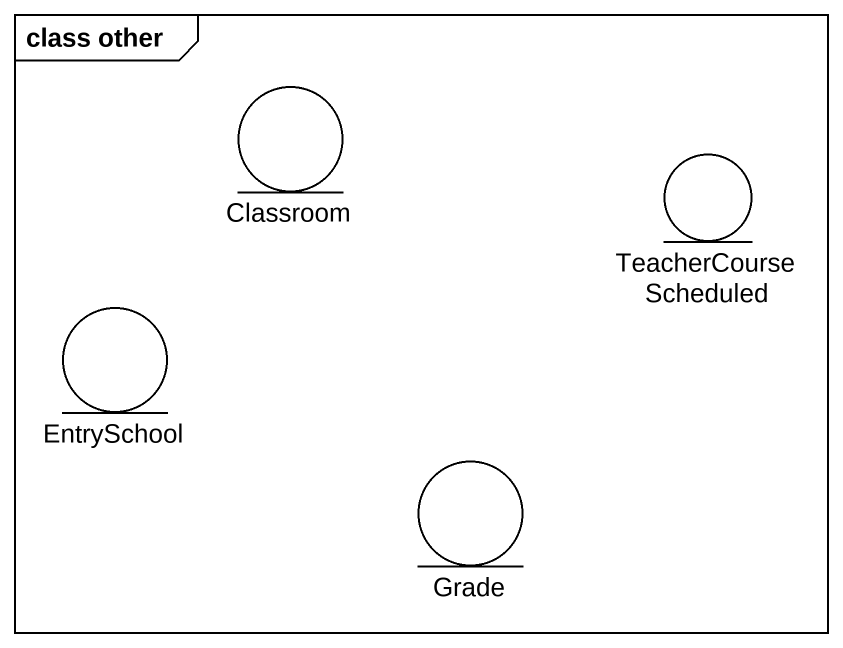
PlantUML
@startuml
mainframe class other
entity Classroom
entity TeacherCourseScheduled
entity EntrySchool
entity Grade
@enduml
